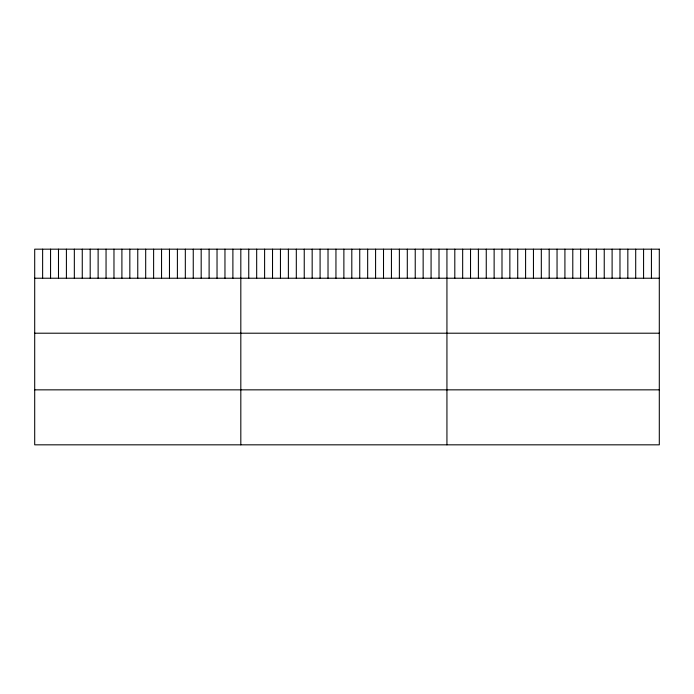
<?xml version="1.0" encoding="UTF-8"?>
<svg xmlns="http://www.w3.org/2000/svg" width="694" height="694" viewBox="0 0 694 694"><rect width="100%" height="100%" fill="white"/><g stroke="black" fill="none" stroke-linecap="round" stroke-linejoin="round"><path stroke-width="1.04" d="M34.7 278.225L659.3 278.225M34.7 333.207L659.3 333.207M34.7 389.846L659.3 389.846M651.432 249.172L651.432 278.225M643.572 249.172L643.572 278.225M635.704 249.172L635.704 278.225M627.836 249.172L627.836 278.225M619.976 249.172L619.976 278.225M612.108 249.172L612.108 278.225M604.24 249.172L604.24 278.225M596.38 249.172L596.38 278.225M588.512 249.172L588.512 278.225M580.644 249.172L580.644 278.225M572.784 249.172L572.784 278.225M564.916 249.172L564.916 278.225M557.048 249.172L557.048 278.225M549.188 249.172L549.188 278.225M541.32 249.172L541.32 278.225M533.452 249.172L533.452 278.225M525.592 249.172L525.592 278.225M517.724 249.172L517.724 278.225M509.856 249.172L509.856 278.225M501.996 249.172L501.996 278.225M494.128 249.172L494.128 278.225M486.26 249.172L486.26 278.225M478.4 249.172L478.4 278.225M470.532 249.172L470.532 278.225M462.664 249.172L462.664 278.225M454.804 249.172L454.804 278.225M446.936 249.172L446.936 444.828M439.007 249.172L439.007 278.225M431.078 249.172L431.078 278.225M423.149 249.172L423.149 278.225M415.229 249.172L415.229 278.225M407.3 249.172L407.3 278.225M399.371 249.172L399.371 278.225M391.442 249.172L391.442 278.225M383.513 249.172L383.513 278.225M375.584 249.172L375.584 278.225M367.664 249.172L367.664 278.225M359.735 249.172L359.735 278.225M351.806 249.172L351.806 278.225M343.877 249.172L343.877 278.225M335.948 249.172L335.948 278.225M328.019 249.172L328.019 278.225M320.09 249.172L320.09 278.225M312.17 249.172L312.17 278.225M304.241 249.172L304.241 278.225M296.312 249.172L296.312 278.225M288.383 249.172L288.383 278.225M280.454 249.172L280.454 278.225M272.525 249.172L272.525 278.225M264.605 249.172L264.605 278.225M256.676 249.172L256.676 278.225M248.747 249.172L248.747 278.225M240.818 249.172L240.818 444.828M232.889 249.172L232.889 278.225M224.96 249.172L224.96 278.225M217.031 249.172L217.031 278.225M209.111 249.172L209.111 278.225M201.182 249.172L201.182 278.225M193.253 249.172L193.253 278.225M185.324 249.172L185.324 278.225M177.395 249.172L177.395 278.225M169.466 249.172L169.466 278.225M161.546 249.172L161.546 278.225M153.617 249.172L153.617 278.225M145.688 249.172L145.688 278.225M137.759 249.172L137.759 278.225M129.83 249.172L129.83 278.225M121.901 249.172L121.901 278.225M113.972 249.172L113.972 278.225M106.052 249.172L106.052 278.225M98.123 249.172L98.123 278.225M90.194 249.172L90.194 278.225M82.265 249.172L82.265 278.225M74.336 249.172L74.336 278.225M66.407 249.172L66.407 278.225M58.487 249.172L58.487 278.225M50.558 249.172L50.558 278.225M42.629 249.172L42.629 278.225M659.3 249.172L34.7 249.172L34.7 444.828L659.3 444.828L659.3 249.172"/></g></svg>
